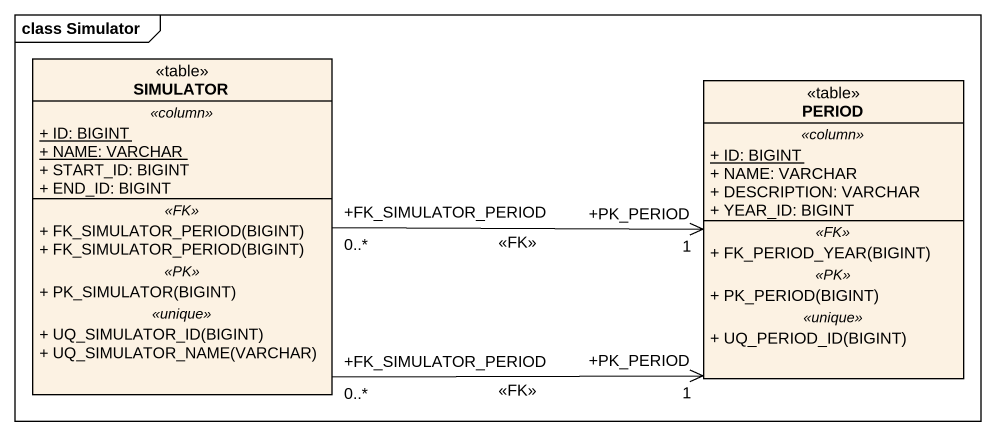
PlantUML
@startuml
mainframe class Simulator
hide circle
hide empty members
skinparam classAttributeIconSize 0
class SIMULATOR <<table>> {
  .. <<column>> ..
  {static} + ID: BIGINT
  {static} + NAME: VARCHAR
  + START_ID: BIGINT
  + END_ID: BIGINT
  .. <<FK>> ..
  + FK_SIMULATOR_PERIOD(BIGINT)
  + FK_SIMULATOR_PERIOD(BIGINT)
  .. <<PK>> ..
  + PK_SIMULATOR(BIGINT)
  .. <<unique>> ..
  + UQ_SIMULATOR_ID(BIGINT)
  + UQ_SIMULATOR_NAME(VARCHAR)
}
class PERIOD <<table>> {
  .. <<column>> ..
  {static} + ID: BIGINT
  + NAME: VARCHAR
  + DESCRIPTION: VARCHAR
  + YEAR_ID: BIGINT
  .. <<FK>> ..
  + FK_PERIOD_YEAR(BIGINT)
  .. <<PK>> ..
  + PK_PERIOD(BIGINT)
  .. <<unique>> ..
  + UQ_PERIOD_ID(BIGINT)
}
SIMULATOR "+FK_SIMULATOR_PERIOD\n0..*" -right-> "+PK_PERIOD\n1" PERIOD : <<FK>>
SIMULATOR "+FK_SIMULATOR_PERIOD\n0..*" -right-> "+PK_PERIOD\n1" PERIOD : <<FK>>
@enduml
